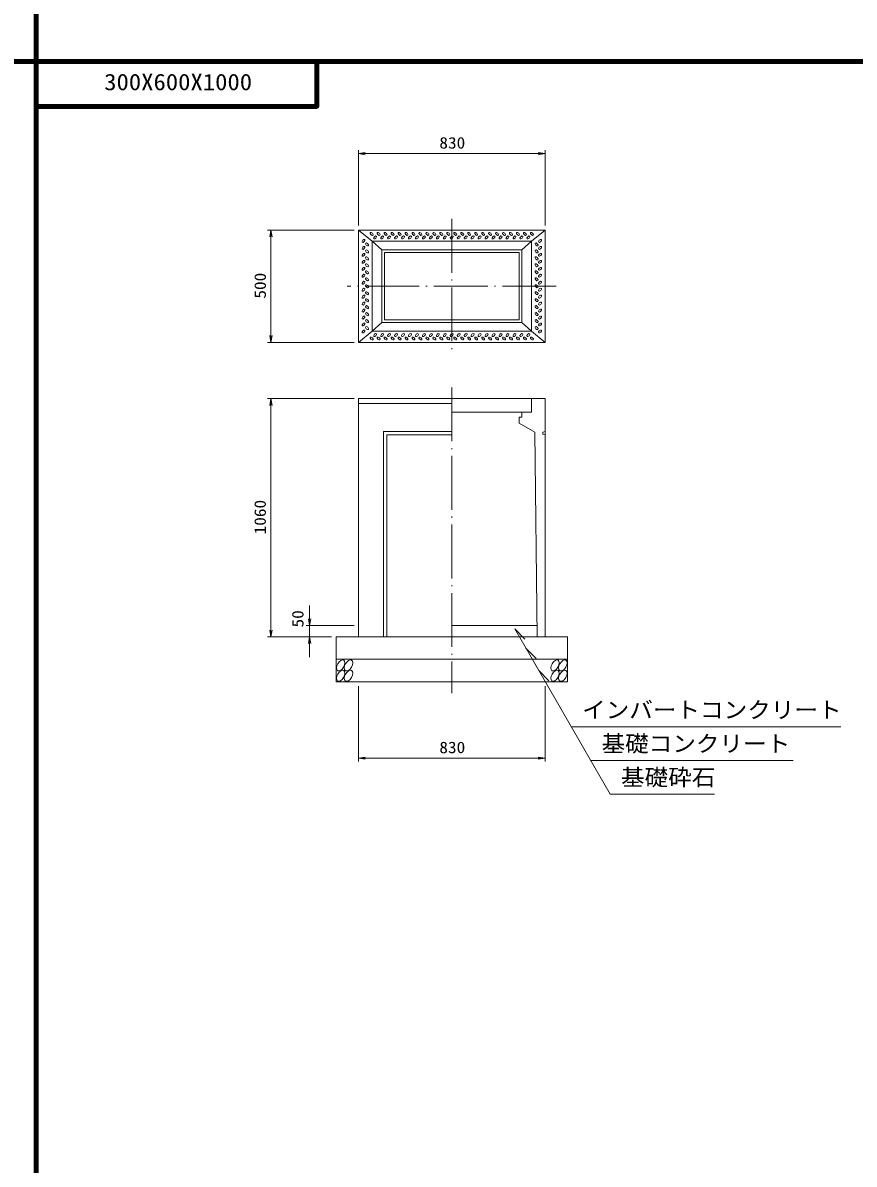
# Model space of a CAD drawing. Units: millimetres, scale not verified. Extents: x -8410 to 41710, y -74801 to 5940.
# Drawn here: x 30551 to 34251, y -16096 to -11018 of the extents above; entities that cross this region are included whole.
import ezdxf
from ezdxf.enums import TextEntityAlignment as Align

# ---------------------------------------------------------------- set-up
doc = ezdxf.new("R2010")
doc.units = ezdxf.units.MM
doc.header["$LTSCALE"] = 20
doc.linetypes.add('LONG_DASHED_DOTTED', pattern=[15.25, 12, -1.5, 0.25, -1.5])
for name, color, linetype, lineweight in [('0-0_グループ[0](0)-D-BMK(0)', 2, 'LONG_DASHED_DOTTED', 13), ('0-1_グループ[0](0)-D-STR(1)', 1, 'Continuous', 13), ('0-2_グループ[0](0)-D-STR-DIM(2)', 7, 'Continuous', 13), ('0-3_グループ[0](0)-D-STR-HTXT(3)', 7, 'Continuous', 13), ('0-5_グループ[0](0)-D-TTL(5)', 2, 'Continuous', 140)]:
    doc.layers.add(name, color=color, linetype=linetype, lineweight=lineweight)
doc.layers.add('0-4_グループ[0](0)-D-STR-TXT(4)', color=7, linetype='Continuous')
doc.layers.add('0-6_グループ[0](0)-D-TTL-TXT(6)', color=7, linetype='Continuous')
doc.styles.add('ＭＳ ゴシック', font='')
doc.styles.get('ＭＳ ゴシック').set_extended_font_data('MS Gothic')

msp = doc.modelspace()

# ---------------------------------------------------------------- linework, layer by layer
at = {"layer": '0-0_グループ[0](0)-D-BMK(0)'}
for p, q in [((32460, -11890), (32460, -12490)), ((32925, -12190), (31995, -12190)), ((32460, -12640), (32460, -14000))]:
    msp.add_line(p, q, dxfattribs=at)
at = {"layer": '0-1_グループ[0](0)-D-STR(1)'}
for p, q in [((32045, -11940), (32875, -11940)), ((32045, -12440), (32045, -11940)), ((32875, -11940), (32875, -12440)), ((32105, -11990), (32815, -11990)), ((32105, -12390), (32105, -11990)), ((32148, -12028), (32772, -12028)), ((32148, -12352), (32148, -12028)), ((32772, -12028), (32772, -12352)), ((32815, -11990), (32815, -12390)), ((32160, -12040), (32760, -12040)), ((32160, -12340), (32160, -12040)), ((32760, -12040), (32760, -12340)), ((32045, -12440), (32105, -12390)), ((32105, -12390), (32148, -12352)), ((32815, -12390), (32105, -12390)), ((32772, -12352), (32148, -12352)), ((32760, -12340), (32160, -12340)), ((32875, -12440), (32045, -12440)), ((32875, -12690), (32045, -12690)), ((32045, -13750), (32045, -12690)), ((32815, -12750), (32815, -12690)), ((32875, -13750), (32875, -12690)), ((32460, -12712), (32045, -12712)), ((32815, -12750), (32460, -12750)), ((32760, -12800), (32760, -12772)), ((32760, -12772), (32772, -12772)), ((32772, -12750), (32772, -12772)), ((32156.5, -12836.5), (32156.5, -13750)), ((32156.5, -12836.5), (32460, -12836.5)), ((32760, -12800), (32830, -12840)), ((32840, -13750), (32830, -12840)), ((32865, -12840), (32875, -12836.5)), ((32171.5, -12851.5), (32171.5, -13750)), ((32171.5, -12851.5), (32460, -12851.5)), ((32839.45, -13700), (32460, -13700)), ((32975, -13750), (31945, -13750)), ((31945, -13750), (31945, -13950)), ((32975, -13750), (32975, -13950)), ((32975, -13850), (31945, -13850)), ((32975, -13950), (31945, -13950))]:
    msp.add_line(p, q, dxfattribs=at)
for points in [[(32045, -11940), (32105, -11990), (32148, -12028)], [(32772, -12028), (32815, -11990), (32875, -11940)], [(32875, -12440), (32815, -12390), (32772, -12352)], [(32875, -12851.5), (32865, -12848), (32865, -12840)]]:
    msp.add_lwpolyline(points, dxfattribs=at)
for centre, major_axis, ratio in [((32067.25, -11988.5), (-6.01, -6.01), 0.529412), ((32103.5, -11957.25), (-6.01, 6.01), 0.529412), ((32119, -11972.75), (6.01, 6.01), 0.529412), ((32134.5, -11957.25), (-6.01, 6.01), 0.529412), ((32150, -11972.75), (6.01, 6.01), 0.529412), ((32165.5, -11957.25), (-6.01, 6.01), 0.529412), ((32181, -11972.75), (6.01, 6.01), 0.529412), ((32196.5, -11957.25), (-6.01, 6.01), 0.529412), ((32212, -11972.75), (6.01, 6.01), 0.529412), ((32227.5, -11957.25), (-6.01, 6.01), 0.529412), ((32243, -11972.75), (6.01, 6.01), 0.529412), ((32258.5, -11957.25), (-6.01, 6.01), 0.529412), ((32274, -11972.75), (6.01, 6.01), 0.529412), ((32289.5, -11957.25), (-6.01, 6.01), 0.529412), ((32305, -11972.75), (6.01, 6.01), 0.529412), ((32320.5, -11957.25), (-6.01, 6.01), 0.529412), ((32336, -11972.75), (6.01, 6.01), 0.529412), ((32351.5, -11957.25), (-6.01, 6.01), 0.529412), ((32367, -11972.75), (6.01, 6.01), 0.529412), ((32382.5, -11957.25), (-6.01, 6.01), 0.529412), ((32398, -11972.75), (6.01, 6.01), 0.529412), ((32413.5, -11957.25), (-6.01, 6.01), 0.529412), ((32429, -11972.75), (6.01, 6.01), 0.529412), ((32444.5, -11957.25), (-6.01, 6.01), 0.529412), ((32460, -11972.75), (6.01, 6.01), 0.529412), ((32475.5, -11957.25), (-6.01, 6.01), 0.529412), ((32491, -11972.75), (6.01, 6.01), 0.529412), ((32506.5, -11957.25), (-6.01, 6.01), 0.529412), ((32522, -11972.75), (6.01, 6.01), 0.529412), ((32537.5, -11957.25), (-6.01, 6.01), 0.529412), ((32553, -11972.75), (6.01, 6.01), 0.529412), ((32568.5, -11957.25), (-6.01, 6.01), 0.529412), ((32584, -11972.75), (6.01, 6.01), 0.529412), ((32599.5, -11957.25), (-6.01, 6.01), 0.529412), ((32615, -11972.75), (6.01, 6.01), 0.529412), ((32630.5, -11957.25), (-6.01, 6.01), 0.529412), ((32646, -11972.75), (6.01, 6.01), 0.529412), ((32661.5, -11957.25), (-6.01, 6.01), 0.529412), ((32677, -11972.75), (6.01, 6.01), 0.529412), ((32692.5, -11957.25), (-6.01, 6.01), 0.529412), ((32708, -11972.75), (6.01, 6.01), 0.529412), ((32723.5, -11957.25), (-6.01, 6.01), 0.529412), ((32739, -11972.75), (6.01, 6.01), 0.529412), ((32754.5, -11957.25), (-6.01, 6.01), 0.529412), ((32770, -11972.75), (6.01, 6.01), 0.529412), ((32785.5, -11957.25), (-6.01, 6.01), 0.529412), ((32801, -11972.75), (6.01, 6.01), 0.529412), ((32816.5, -11957.25), (-6.01, 6.01), 0.529412), ((32852.75, -11988.5), (6.01, 6.01), 0.529412), ((32067.25, -12019.5), (-6.01, -6.01), 0.529412), ((32082.75, -12004), (-6.01, 6.01), 0.529412), ((32082.75, -12035), (-6.01, 6.01), 0.529412), ((32837.25, -12004), (6.01, -6.01), 0.529412), ((32837.25, -12035), (6.01, -6.01), 0.529412), ((32852.75, -12019.5), (6.01, 6.01), 0.529412), ((32067.25, -12050.5), (-6.01, -6.01), 0.529412), ((32067.25, -12081.5), (-6.01, -6.01), 0.529412), ((32082.75, -12066), (-6.01, 6.01), 0.529412), ((32837.25, -12066), (6.01, -6.01), 0.529412), ((32852.75, -12050.5), (6.01, 6.01), 0.529412), ((32852.75, -12081.5), (6.01, 6.01), 0.529412), ((32067.25, -12112.5), (-6.01, -6.01), 0.529412), ((32067.25, -12143.5), (-6.01, -6.01), 0.529412), ((32082.75, -12097), (-6.01, 6.01), 0.529412), ((32082.75, -12128), (-6.01, 6.01), 0.529412), ((32837.25, -12097), (6.01, -6.01), 0.529412), ((32837.25, -12128), (6.01, -6.01), 0.529412), ((32852.75, -12112.5), (6.01, 6.01), 0.529412), ((32852.75, -12143.5), (6.01, 6.01), 0.529412), ((32067.25, -12174.5), (-6.01, -6.01), 0.529412), ((32082.75, -12159), (-6.01, 6.01), 0.529412), ((32082.75, -12190), (-6.01, 6.01), 0.529412), ((32837.25, -12159), (6.01, -6.01), 0.529412), ((32837.25, -12190), (6.01, -6.01), 0.529412), ((32852.75, -12174.5), (6.01, 6.01), 0.529412), ((32067.25, -12205.5), (-6.01, -6.01), 0.529412), ((32067.25, -12236.5), (-6.01, -6.01), 0.529412), ((32082.75, -12221), (-6.01, 6.01), 0.529412), ((32837.25, -12221), (6.01, -6.01), 0.529412), ((32852.75, -12205.5), (6.01, 6.01), 0.529412), ((32852.75, -12236.5), (6.01, 6.01), 0.529412), ((32067.25, -12267.5), (-6.01, -6.01), 0.529412), ((32082.75, -12252), (-6.01, 6.01), 0.529412), ((32082.75, -12283), (-6.01, 6.01), 0.529412), ((32837.25, -12252), (6.01, -6.01), 0.529412), ((32837.25, -12283), (6.01, -6.01), 0.529412), ((32852.75, -12267.5), (6.01, 6.01), 0.529412), ((32067.25, -12298.5), (-6.01, -6.01), 0.529412), ((32067.25, -12329.5), (-6.01, -6.01), 0.529412), ((32082.75, -12314), (-6.01, 6.01), 0.529412), ((32082.75, -12345), (-6.01, 6.01), 0.529412), ((32837.25, -12314), (6.01, -6.01), 0.529412), ((32837.25, -12345), (6.01, -6.01), 0.529412), ((32852.75, -12298.5), (6.01, 6.01), 0.529412), ((32852.75, -12329.5), (6.01, 6.01), 0.529412), ((32067.25, -12360.5), (-6.01, -6.01), 0.529412), ((32067.25, -12391.5), (-6.01, -6.01), 0.529412), ((32082.75, -12376), (-6.01, 6.01), 0.529412), ((32837.25, -12376), (6.01, -6.01), 0.529412), ((32852.75, -12360.5), (6.01, 6.01), 0.529412), ((32852.75, -12391.5), (6.01, 6.01), 0.529412), ((32103.5, -12422.75), (6.01, -6.01), 0.529412), ((32119, -12407.25), (-6.01, -6.01), 0.529412), ((32134.5, -12422.75), (6.01, -6.01), 0.529412), ((32150, -12407.25), (-6.01, -6.01), 0.529412), ((32165.5, -12422.75), (6.01, -6.01), 0.529412), ((32181, -12407.25), (-6.01, -6.01), 0.529412), ((32196.5, -12422.75), (6.01, -6.01), 0.529412), ((32212, -12407.25), (-6.01, -6.01), 0.529412), ((32227.5, -12422.75), (6.01, -6.01), 0.529412), ((32243, -12407.25), (-6.01, -6.01), 0.529412), ((32258.5, -12422.75), (6.01, -6.01), 0.529412), ((32274, -12407.25), (-6.01, -6.01), 0.529412), ((32289.5, -12422.75), (6.01, -6.01), 0.529412), ((32305, -12407.25), (-6.01, -6.01), 0.529412), ((32320.5, -12422.75), (6.01, -6.01), 0.529412), ((32336, -12407.25), (-6.01, -6.01), 0.529412), ((32351.5, -12422.75), (6.01, -6.01), 0.529412), ((32367, -12407.25), (-6.01, -6.01), 0.529412), ((32382.5, -12422.75), (6.01, -6.01), 0.529412), ((32398, -12407.25), (-6.01, -6.01), 0.529412), ((32413.5, -12422.75), (6.01, -6.01), 0.529412), ((32429, -12407.25), (-6.01, -6.01), 0.529412), ((32444.5, -12422.75), (6.01, -6.01), 0.529412), ((32460, -12407.25), (-6.01, -6.01), 0.529412), ((32475.5, -12422.75), (6.01, -6.01), 0.529412), ((32491, -12407.25), (-6.01, -6.01), 0.529412), ((32506.5, -12422.75), (6.01, -6.01), 0.529412), ((32522, -12407.25), (-6.01, -6.01), 0.529412), ((32537.5, -12422.75), (6.01, -6.01), 0.529412), ((32553, -12407.25), (-6.01, -6.01), 0.529412), ((32568.5, -12422.75), (6.01, -6.01), 0.529412), ((32584, -12407.25), (-6.01, -6.01), 0.529412), ((32599.5, -12422.75), (6.01, -6.01), 0.529412), ((32615, -12407.25), (-6.01, -6.01), 0.529412), ((32630.5, -12422.75), (6.01, -6.01), 0.529412), ((32646, -12407.25), (-6.01, -6.01), 0.529412), ((32661.5, -12422.75), (6.01, -6.01), 0.529412), ((32677, -12407.25), (-6.01, -6.01), 0.529412), ((32692.5, -12422.75), (6.01, -6.01), 0.529412), ((32708, -12407.25), (-6.01, -6.01), 0.529412), ((32723.5, -12422.75), (6.01, -6.01), 0.529412), ((32739, -12407.25), (-6.01, -6.01), 0.529412), ((32754.5, -12422.75), (6.01, -6.01), 0.529412), ((32770, -12407.25), (-6.01, -6.01), 0.529412), ((32785.5, -12422.75), (6.01, -6.01), 0.529412), ((32801, -12407.25), (-6.01, -6.01), 0.529412), ((32816.5, -12422.75), (6.01, -6.01), 0.529412), ((31965.43, -13877), (-13.75, -23.82), 0.545455), ((32000.43, -13877), (-13.75, -23.82), 0.545455), ((32919.43, -13877), (-13.75, -23.82), 0.545455), ((32954.43, -13877), (-13.75, -23.82), 0.545455), ((31965.43, -13923), (-13.75, -23.82), 0.545455), ((32000.43, -13923), (-13.75, -23.82), 0.545455), ((32919.43, -13923), (-13.75, -23.82), 0.545455), ((32954.43, -13923), (-13.75, -23.82), 0.545455)]:
    msp.add_ellipse(centre, major_axis=major_axis, ratio=ratio, dxfattribs=at)
at = {"layer": '0-2_グループ[0](0)-D-STR-DIM(2)'}
for p, q in [((32045, -11920), (32045, -11585)), ((32045, -11600), (32875, -11600)), ((32875, -11920), (32875, -11585)), ((32025, -11940), (31640, -11940)), ((31655, -12440), (31655, -11940)), ((32025, -12440), (31640, -12440)), ((32025, -12690), (31640, -12690)), ((31655, -13750), (31655, -12690)), ((31827.48, -13840), (31827.48, -13610)), ((31827.48, -13700), (31827.48, -13610)), ((32025, -13700), (31812.48, -13700)), ((31925, -13750), (31640, -13750)), ((31925, -13750), (31812.48, -13750)), ((31827.48, -13840), (31827.48, -13750)), ((32045, -13970), (32045, -14305)), ((32875, -13970), (32875, -14305)), ((32045, -14290), (32875, -14290))]:
    msp.add_line(p, q, dxfattribs=at)
for points in [[(32075, -11595), (32045, -11600), (32075, -11605)], [(32845, -11605), (32875, -11600), (32845, -11595)], [(31660, -11970), (31655, -11940), (31650, -11970)], [(31650, -12410), (31655, -12440), (31660, -12410)], [(31660, -12720), (31655, -12690), (31650, -12720)], [(31822.48, -13670), (31827.48, -13700), (31832.48, -13670)], [(31650, -13720), (31655, -13750), (31660, -13720)], [(31832.48, -13780), (31827.48, -13750), (31822.48, -13780)], [(32075, -14285), (32045, -14290), (32075, -14295)], [(32845, -14295), (32875, -14290), (32845, -14285)]]:
    msp.add_lwpolyline(points, dxfattribs=at)
at = {"layer": '0-3_グループ[0](0)-D-STR-HTXT(3)'}
for p, q in [((32740, -13715), (33164.35, -14450)), ((32740, -13715), (32785.75, -13760.75)), ((32789.07, -13800), (32834.83, -13845.75)), ((32846.81, -13900), (32892.56, -13945.75)), ((32991.15, -14150), (34191.75, -14150)), ((33077.75, -14300), (33979.21, -14300)), ((33164.35, -14450), (33628.55, -14450))]:
    msp.add_line(p, q, dxfattribs=at)
at = {"layer": '0-5_グループ[0](0)-D-TTL(5)'}
for p, q in [((30610, -21690), (30610, -5940)), ((8410, -11190), (41710, -11190)), ((31860, -11390), (31860, -11190)), ((30610, -11390), (31860, -11390))]:
    msp.add_line(p, q, dxfattribs=at)
msp.add_lwpolyline([(30610, -11390), (31860, -11390), (31860, -11190)], dxfattribs=at)

# ---------------------------------------------------------------- texts
at = {"layer": '0-2_グループ[0](0)-D-STR-DIM(2)', "style": 'ＭＳ ゴシック', "width": 1.1}
for p in [(32404.7, -11593), (32404.7, -14283)]:
    msp.add_text('830', height=51.32, dxfattribs=at).set_placement(p, align=Align.BOTTOM_LEFT)
for s, p in [('500', (31648, -12245.3)), ('1060', (31648, -13294.2)), ('50', (31815.47, -13708.3))]:
    msp.add_text(s, height=51.32, rotation=90, dxfattribs=at).set_placement(p, align=Align.BOTTOM_LEFT)
at = {"layer": '0-4_グループ[0](0)-D-STR-TXT(4)', "style": 'ＭＳ ゴシック', "width": 1.05}
for s, p in [('インバートコンクリート', (33039.85, -14133.68)), ('基礎コンクリート', (33126.45, -14283.68)), ('基礎砕石', (33213.06, -14433.68))]:
    msp.add_text(s, height=73.31, dxfattribs=at).set_placement(p, align=Align.BOTTOM_LEFT)
at = {"layer": '0-6_グループ[0](0)-D-TTL-TXT(6)', "style": 'ＭＳ ゴシック', "width": 1.1}
msp.add_text('300X600X1000', height=73.31, dxfattribs=at).set_placement((30913, -11340), align=Align.BOTTOM_LEFT)

doc.saveas('drawing.dxf')
